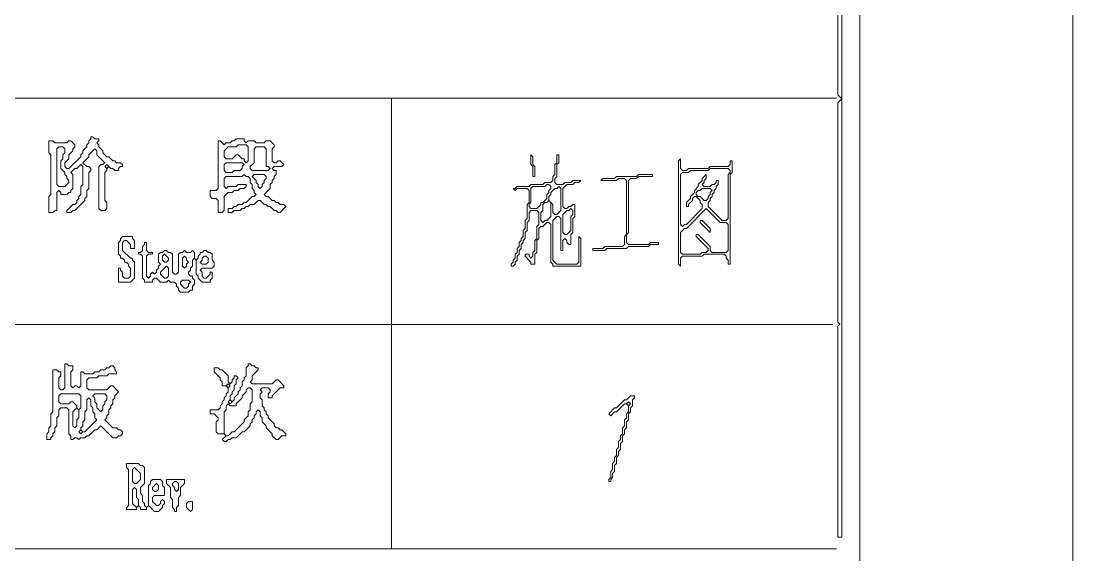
# Model space of a CAD drawing. Header units: millimetres. Extents: x 24 to 865, y 18 to 612.
# Drawn here: x 819.03 to 865.28, y 127.88 to 151.34 of the extents above; entities that cross this region are included whole.
import ezdxf

# ---------------------------------------------------------------- set-up
doc = ezdxf.new("R2010")
doc.units = ezdxf.units.MM
for name, color, linetype, lineweight in [('TRACE_CURVE', 6, 'Continuous', 0), ('TRACE_STRAIGHT', 5, 'Continuous', 0), ('TRACE_TEXT_SYMBOL', 6, 'Continuous', 0)]:
    doc.layers.add(name, color=color, linetype=linetype, lineweight=lineweight)

msp = doc.modelspace()

# ---------------------------------------------------------------- linework, layer by layer
at = {"layer": 'TRACE_CURVE', "color": 6}
msp.add_lwpolyline([(854.939, 174.631), (854.939, 148.095), (855.115, 147.92), (854.939, 147.745), (854.939, 138.111), (855.027, 138.023), (854.939, 137.936), (854.939, 128.653), (855.115, 128.653), (855.115, 174.631)], close=True, dxfattribs=at)
at = {"layer": 'TRACE_STRAIGHT', "color": 5}
for p, q in [((865.28, 611.852), (865.28, 18.127)), ((855.903, 601.456), (855.903, 27.883)), ((775.982, 147.958), (854.887, 147.958)), ((835.322, 147.958), (835.322, 128.152)), ((775.986, 138.01), (854.728, 138.01)), ((775.982, 128.152), (854.887, 128.152))]:
    msp.add_line(p, q, dxfattribs=at)
at = {"layer": 'TRACE_TEXT_SYMBOL', "color": 6}
for points in [[(822.098, 146.256), (822.098, 146.168), (822.01, 146.081), (822.01, 145.993), (821.922, 145.905), (821.922, 145.818), (821.747, 145.643), (821.747, 145.555), (821.66, 145.468), (821.66, 145.38), (821.134, 144.855), (821.047, 144.855), (820.959, 144.942), (820.959, 145.117), (821.134, 145.292), (821.134, 145.468), (821.309, 145.643), (821.309, 145.73), (821.397, 145.818), (821.397, 145.905), (821.222, 146.081), (821.134, 146.081), (821.047, 145.993), (820.521, 145.993), (820.434, 146.081), (820.258, 146.081), (820.258, 145.555), (820.346, 145.468), (820.346, 143.716), (820.258, 143.628), (820.258, 142.928), (820.434, 142.928), (820.521, 143.015), (820.609, 143.015), (820.609, 143.804), (820.696, 143.891), (820.784, 143.804), (820.784, 143.716), (821.047, 143.716), (821.134, 143.804), (821.222, 143.804), (821.222, 143.891), (821.309, 143.979), (821.309, 144.592), (821.222, 144.679), (821.397, 144.855), (821.485, 144.855), (821.66, 145.03), (821.747, 144.942), (821.747, 144.154), (821.66, 144.066), (821.66, 143.716), (821.572, 143.628), (821.572, 143.541), (821.485, 143.453), (821.485, 143.366), (821.397, 143.278), (821.309, 143.278), (821.047, 143.015), (821.047, 142.928), (821.222, 142.928), (821.309, 143.015), (821.397, 143.015), (821.835, 143.453)], [(821.835, 143.453), (821.835, 143.541), (821.922, 143.628), (821.922, 143.891), (822.01, 143.979), (822.01, 144.679), (822.098, 144.767), (822.098, 144.855), (822.01, 144.942), (821.922, 144.942), (821.747, 145.117), (822.01, 145.38), (822.01, 145.468), (822.273, 145.73), (822.36, 145.643), (822.36, 145.468), (822.711, 145.117), (822.623, 145.03), (822.535, 145.03), (822.448, 144.942), (822.448, 143.103), (822.535, 143.015), (822.711, 143.015), (822.798, 143.103), (822.798, 143.366), (822.711, 143.453), (822.711, 144.679), (822.798, 144.767), (822.798, 144.855), (822.886, 144.942), (822.973, 144.855), (823.061, 144.855), (823.149, 144.767), (823.324, 144.767), (823.324, 144.855), (823.411, 144.942), (823.499, 144.942), (823.499, 145.03), (823.411, 145.117), (823.236, 145.117), (823.149, 145.205), (823.061, 145.205), (822.886, 145.38), (822.798, 145.38), (822.623, 145.555), (822.623, 145.643), (822.448, 145.818), (822.448, 145.905), (822.36, 145.993), (822.448, 146.081), (822.448, 146.168), (822.273, 146.168), (822.185, 146.256), (822.098, 146.256)], [(828.491, 146.168), (828.403, 146.081), (828.316, 146.081), (828.228, 145.993), (828.053, 145.993), (827.965, 145.905), (827.79, 146.081), (827.703, 146.081), (827.703, 143.979), (827.615, 143.891), (827.352, 143.891), (827.352, 143.628), (827.44, 143.541), (827.615, 143.541), (827.703, 143.453), (827.703, 142.928), (827.878, 142.928), (827.965, 143.015), (827.965, 143.628), (828.14, 143.804), (828.316, 143.804), (828.403, 143.891), (828.578, 143.891), (828.666, 143.979), (828.841, 143.979), (828.929, 144.066), (828.929, 144.154), (828.578, 144.154), (828.491, 144.066), (828.14, 144.066), (828.053, 143.979), (827.965, 144.066), (827.965, 144.417), (828.053, 144.504), (828.754, 144.504), (828.841, 144.592), (828.929, 144.504), (829.016, 144.504), (829.104, 144.417), (829.104, 144.241), (829.191, 144.154), (829.191, 143.979), (829.279, 143.891), (829.279, 143.804), (829.367, 143.716), (829.279, 143.628), (829.191, 143.628), (828.929, 143.366), (828.841, 143.366), (828.754, 143.278), (828.578, 143.278), (828.491, 143.191), (828.403, 143.191), (828.316, 143.103), (828.14, 143.103), (828.14, 142.928), (828.316, 142.928), (828.403, 143.015), (828.666, 143.015), (828.754, 143.103), (828.841, 143.103), (828.929, 143.191), (829.016, 143.191), (829.104, 143.278)], [(829.104, 143.278), (829.279, 143.278), (829.454, 143.453), (829.542, 143.453), (829.717, 143.278), (829.804, 143.278), (829.892, 143.191), (829.98, 143.191), (830.155, 143.015), (830.242, 143.015), (830.33, 142.928), (830.418, 142.928), (830.68, 143.191), (830.593, 143.278), (830.418, 143.278), (830.33, 143.366), (830.242, 143.366), (830.155, 143.453), (830.067, 143.453), (829.892, 143.628), (829.804, 143.628), (829.717, 143.716), (829.98, 143.979), (829.98, 144.154), (830.067, 144.241), (830.067, 144.329), (830.155, 144.417), (830.155, 144.504), (830.242, 144.592), (830.242, 144.767), (830.155, 144.767), (830.067, 144.855), (830.155, 144.942), (830.505, 144.942), (830.593, 145.03), (830.418, 145.205), (830.33, 145.205), (830.242, 145.117), (830.155, 145.117), (830.067, 145.205), (830.067, 145.73), (830.155, 145.818), (830.155, 145.905), (829.98, 146.081), (829.804, 146.081), (829.717, 145.993), (829.367, 145.993), (829.279, 146.081), (829.016, 146.081), (828.929, 145.993), (828.841, 146.081), (828.841, 146.168), (828.491, 146.168)], [(842.591, 145.468), (842.591, 145.117), (842.503, 145.03), (842.503, 144.592), (842.416, 144.504), (842.416, 144.329), (842.328, 144.241), (842.065, 144.241), (841.978, 144.154), (841.452, 144.154), (841.365, 144.066), (840.839, 144.066), (840.752, 143.979), (840.664, 143.979), (840.752, 143.891), (840.839, 143.979), (841.277, 143.979), (841.365, 143.891), (841.365, 143.366), (841.277, 143.278), (841.277, 142.665), (841.19, 142.577), (841.19, 142.227), (841.102, 142.14), (841.102, 141.877), (841.014, 141.789), (841.014, 141.702), (840.927, 141.614), (840.927, 141.439), (840.839, 141.351), (840.839, 141.176), (840.752, 141.089), (840.752, 140.913), (840.664, 140.826), (840.664, 140.738), (840.577, 140.651), (840.577, 140.563), (840.664, 140.563), (840.752, 140.651), (840.752, 140.738), (840.839, 140.826), (840.839, 141.001), (840.927, 141.089), (840.927, 141.264), (841.014, 141.351), (841.014, 141.527), (841.102, 141.614), (841.102, 141.702), (841.19, 141.789), (841.19, 142.052), (841.277, 142.14), (841.277, 142.49), (841.365, 142.577), (841.365, 142.928), (841.452, 143.015), (841.715, 143.015), (841.803, 142.928), (841.803, 142.402), (841.715, 142.315), (841.715, 141.789), (841.628, 141.702), (841.628, 141.264), (841.54, 141.176), (841.54, 141.001)], [(842.503, 144.241), (842.503, 144.417), (842.591, 144.504), (842.591, 145.03), (842.678, 145.117), (842.678, 145.468), (842.591, 145.468)], [(841.54, 141.001), (841.452, 140.913), (841.365, 141.001), (841.365, 141.089), (841.19, 141.089), (841.19, 141.001), (841.452, 140.738), (841.452, 140.651), (841.628, 140.651), (841.628, 141.089), (841.715, 141.176), (841.715, 141.702), (841.803, 141.789), (841.803, 142.227), (841.89, 142.315), (841.978, 142.315), (842.153, 142.49), (842.241, 142.49), (842.328, 142.402), (842.328, 140.738), (842.416, 140.651), (842.416, 140.563), (843.642, 140.563), (843.642, 141.789), (843.554, 141.877), (843.554, 140.738), (843.467, 140.651), (842.591, 140.651), (842.416, 140.826), (842.416, 142.577), (842.591, 142.753), (842.678, 142.753), (842.766, 142.665), (842.766, 141.264), (842.854, 141.264), (842.854, 141.702), (842.941, 141.789), (843.029, 141.702), (843.029, 141.614), (843.116, 141.527), (843.204, 141.527), (843.204, 141.964), (843.292, 142.052), (843.292, 142.665), (843.379, 142.753), (843.379, 143.278), (843.292, 143.278), (843.204, 143.191), (843.116, 143.191), (843.029, 143.103), (842.941, 143.103), (842.854, 143.191), (842.854, 143.979), (843.029, 144.154), (843.292, 144.154), (843.379, 144.241), (843.554, 144.241), (843.642, 144.329), (843.292, 144.329), (843.204, 144.241), (842.941, 144.241), (842.854, 144.154), (842.591, 144.154), (842.503, 144.241)], [(824.462, 141.614), (824.462, 141.527), (824.375, 141.439), (824.375, 141.264), (824.287, 141.176), (824.199, 141.176), (824.199, 141.089), (824.287, 141.089), (824.375, 141.001), (824.375, 140.038), (824.462, 139.95), (824.462, 139.863), (824.812, 139.863), (824.812, 139.95), (824.9, 140.038), (824.988, 140.038), (825.163, 139.863), (825.426, 139.863), (825.513, 139.95), (825.601, 139.863), (825.776, 139.863), (825.863, 139.775), (825.863, 139.687), (825.951, 139.6), (825.951, 139.512), (826.039, 139.425), (826.389, 139.425), (826.476, 139.512), (826.564, 139.512), (826.564, 139.687), (826.652, 139.775), (826.652, 139.95), (826.564, 140.038), (826.564, 140.125), (826.476, 140.125), (826.389, 140.213), (826.389, 140.3), (826.476, 140.388), (826.476, 140.476), (826.564, 140.563), (826.564, 140.826), (826.652, 140.913), (826.739, 140.826), (826.739, 140.213), (826.827, 140.125), (826.827, 140.038), (827.002, 139.863), (827.352, 139.863), (827.352, 139.95), (827.44, 140.038), (827.44, 140.3), (827.352, 140.3), (827.352, 140.213), (827.177, 140.038), (827.09, 140.038), (827.002, 140.125), (827.002, 140.3), (826.914, 140.388), (827.002, 140.476), (827.44, 140.476), (827.527, 140.563), (827.527, 140.738), (827.44, 140.826), (827.44, 141.089)], [(827.44, 141.089), (827.352, 141.176), (827.265, 141.176), (827.177, 141.264), (827.09, 141.264), (827.002, 141.176), (826.914, 141.176), (826.914, 141.089), (826.827, 141.001), (826.827, 140.913), (826.739, 140.826), (826.652, 140.913), (826.652, 141.176), (826.564, 141.264), (826.476, 141.176), (826.301, 141.176), (826.214, 141.264), (826.126, 141.176), (826.039, 141.176), (825.951, 141.089), (825.951, 140.3), (825.863, 140.213), (825.776, 140.213), (825.688, 140.3), (825.688, 141.089), (825.601, 141.176), (825.513, 141.176), (825.426, 141.264), (825.338, 141.264), (825.25, 141.176), (825.163, 141.176), (825.075, 141.089), (825.075, 140.738), (825.163, 140.651), (825.075, 140.563), (825.075, 140.476), (824.988, 140.388), (824.988, 140.3), (824.9, 140.213), (824.812, 140.3), (824.725, 140.213), (824.725, 140.125), (824.637, 140.038), (824.55, 140.125), (824.55, 141.001), (824.637, 141.089), (824.812, 141.089), (824.812, 141.176), (824.637, 141.176), (824.55, 141.264), (824.55, 141.614), (824.462, 141.614)], [(820.959, 136.272), (820.959, 135.221), (820.871, 135.133), (820.784, 135.133), (820.696, 135.221), (820.696, 135.659), (820.784, 135.746), (820.784, 135.922), (820.696, 135.922), (820.609, 136.009), (820.434, 136.009), (820.434, 134.17), (820.346, 134.082), (820.346, 133.557), (820.258, 133.469), (820.258, 133.294), (820.171, 133.207), (820.171, 132.944), (820.346, 132.944), (820.346, 133.031), (820.434, 133.119), (820.434, 133.207), (820.521, 133.294), (820.521, 133.469), (820.609, 133.557), (820.609, 133.907), (820.696, 133.995), (820.696, 134.258), (820.784, 134.345), (821.047, 134.345), (821.134, 134.258), (821.134, 133.207), (821.222, 133.119), (821.222, 132.944), (821.309, 132.944), (821.397, 133.031), (821.485, 133.031), (821.572, 132.944), (821.66, 133.031), (821.835, 133.031), (821.922, 133.119), (822.01, 133.119), (822.273, 133.382), (822.36, 133.382), (822.535, 133.557), (823.061, 133.031), (823.236, 133.031), (823.324, 133.119), (823.411, 133.119), (823.499, 133.207), (823.499, 133.294), (823.411, 133.382), (823.324, 133.382), (823.236, 133.469), (823.061, 133.469), (822.711, 133.82), (822.798, 133.907), (822.798, 133.995), (822.886, 134.082), (822.886, 134.258), (822.973, 134.345), (822.973, 134.433), (823.061, 134.52), (823.061, 134.695)], [(823.061, 134.695), (823.149, 134.783), (823.149, 134.871), (823.324, 135.046), (823.061, 135.308), (822.973, 135.308), (822.798, 135.133), (822.01, 135.133), (821.922, 135.221), (821.922, 135.571), (822.01, 135.659), (822.36, 135.659), (822.448, 135.746), (822.798, 135.746), (822.886, 135.834), (823.236, 135.834), (823.236, 135.922), (823.149, 136.009), (823.149, 136.097), (823.061, 136.184), (822.973, 136.184), (822.886, 136.097), (822.798, 136.097), (822.711, 136.009), (822.535, 136.009), (822.448, 135.922), (822.273, 135.922), (822.185, 135.834), (821.835, 135.834), (821.747, 135.922), (821.66, 135.922), (821.66, 135.308), (821.572, 135.221), (821.485, 135.308), (821.397, 135.308), (821.309, 135.221), (821.222, 135.308), (821.222, 135.922), (821.309, 136.009), (821.309, 136.184), (821.134, 136.184), (821.047, 136.272), (820.959, 136.272)], [(829.016, 136.272), (829.016, 136.184), (828.929, 136.097), (828.929, 135.746), (828.841, 135.659), (828.841, 135.571), (828.754, 135.484), (828.754, 135.308), (828.666, 135.221), (828.666, 135.133), (828.578, 135.046), (828.578, 134.958), (828.403, 134.783), (828.403, 134.695), (828.316, 134.608), (828.228, 134.695), (828.228, 134.871), (828.316, 134.958), (828.316, 135.046), (828.403, 135.133), (828.403, 135.308), (828.491, 135.396), (828.491, 135.571), (828.578, 135.659), (828.491, 135.746), (828.403, 135.746), (828.403, 135.659), (828.316, 135.571), (828.316, 135.484), (828.228, 135.396), (828.14, 135.484), (828.14, 135.746), (827.878, 136.009), (827.79, 136.009), (827.703, 136.097), (827.527, 136.097), (827.527, 135.922), (827.79, 135.659), (827.79, 135.571), (827.878, 135.484), (827.878, 135.308), (828.053, 135.308), (828.14, 135.221), (828.14, 135.046), (828.053, 134.958), (828.053, 134.871), (827.965, 134.783), (827.965, 134.695), (827.878, 134.608), (827.878, 134.52), (827.79, 134.433), (827.79, 134.345), (827.703, 134.258), (827.352, 134.258), (827.352, 134.082), (827.527, 134.082), (827.703, 133.907), (827.703, 133.82), (827.615, 133.732), (827.615, 133.294), (827.703, 133.207), (827.965, 133.207), (828.053, 133.119), (827.878, 132.944)], [(829.191, 135.396), (829.104, 135.484), (829.191, 135.571), (829.191, 135.746), (829.454, 136.009), (829.454, 136.097), (829.367, 136.097), (829.279, 136.184), (829.191, 136.184), (829.104, 136.272), (829.016, 136.272)], [(827.878, 132.944), (827.965, 132.856), (828.053, 132.856), (828.14, 132.944), (828.228, 132.944), (828.316, 133.031), (828.491, 133.031), (828.754, 133.294), (828.841, 133.294), (829.104, 133.557), (829.104, 133.644), (829.191, 133.732), (829.191, 133.82), (829.279, 133.907), (829.279, 133.995), (829.367, 134.082), (829.367, 134.17), (829.454, 134.258), (829.542, 134.17), (829.542, 133.995), (829.629, 133.907), (829.629, 133.732), (829.804, 133.557), (829.804, 133.469), (830.067, 133.207), (830.067, 133.119), (830.242, 132.944), (830.33, 132.944), (830.505, 133.119), (830.68, 133.119), (830.68, 133.207), (830.505, 133.382), (830.418, 133.382), (830.33, 133.469), (830.242, 133.469), (830.155, 133.557), (830.155, 133.644), (829.892, 133.907), (829.892, 133.995), (829.804, 134.082), (829.804, 134.17), (829.717, 134.258), (829.717, 134.345), (829.629, 134.433), (829.629, 134.695), (829.542, 134.783), (829.542, 134.958), (829.629, 135.046), (829.542, 135.133), (829.629, 135.221), (829.892, 135.221), (829.98, 135.133), (829.98, 135.046), (829.892, 134.958), (829.892, 134.783), (830.067, 134.783), (830.067, 134.871), (830.418, 135.221), (830.593, 135.221), (830.593, 135.308), (830.33, 135.571), (830.242, 135.571), (830.067, 135.396), (829.191, 135.396)]]:
    msp.add_lwpolyline(points, dxfattribs=at)
for points in [[(820.609, 145.73), (820.696, 145.818), (820.871, 145.818), (820.959, 145.73), (820.959, 145.555), (820.871, 145.468), (820.871, 145.292), (820.784, 145.205), (820.784, 144.855), (820.959, 144.679), (820.959, 144.592), (821.047, 144.504), (821.047, 144.417), (821.134, 144.329), (821.134, 144.241), (820.959, 144.066), (820.696, 144.066), (820.609, 144.154)], [(828.491, 145.818), (828.578, 145.905), (828.929, 145.905), (829.016, 145.818), (829.016, 145.205), (828.929, 145.117), (828.841, 145.205), (828.841, 145.292), (828.754, 145.292), (828.578, 145.468), (828.491, 145.468), (828.316, 145.292), (828.053, 145.292), (827.965, 145.38), (827.965, 145.643), (828.14, 145.818)], [(829.279, 145.73), (829.367, 145.818), (829.717, 145.818), (829.804, 145.73), (829.804, 144.942), (829.892, 144.942), (829.98, 144.855), (829.892, 144.767), (829.191, 144.767), (829.104, 144.855), (829.104, 144.942), (829.279, 145.117)], [(841.452, 145.468), (841.452, 145.03), (841.54, 144.942), (841.54, 144.504), (841.628, 144.504), (841.628, 144.942), (841.54, 145.03), (841.54, 145.38)], [(848.021, 145.292), (847.933, 145.205), (847.933, 140.651), (848.021, 140.563), (848.021, 140.913), (848.108, 141.001), (848.984, 141.001), (849.072, 141.089), (849.947, 141.089), (850.035, 141.001), (850.035, 140.913), (850.123, 140.826), (850.123, 140.651), (850.21, 140.651), (850.21, 144.592), (850.298, 144.679), (850.298, 145.205), (850.21, 145.205), (850.21, 145.03), (850.123, 144.942), (849.334, 144.942), (849.247, 144.855), (848.371, 144.855), (848.283, 144.767), (848.108, 144.767), (848.021, 144.855)], [(822.711, 144.942), (822.798, 145.03), (822.886, 144.942), (822.798, 144.855)], [(827.965, 145.03), (828.053, 145.117), (828.754, 145.117), (828.841, 145.03), (828.754, 144.942), (828.754, 144.855), (828.666, 144.767), (828.403, 144.767), (828.316, 144.679), (828.053, 144.679), (827.965, 144.767)], [(849.247, 144.767), (849.334, 144.855), (850.123, 144.855), (850.21, 144.767), (850.21, 144.679), (850.123, 144.592), (850.123, 142.665), (850.035, 142.577), (849.86, 142.577), (849.247, 143.191), (849.247, 143.366), (849.334, 143.453), (849.334, 143.541), (849.422, 143.628), (849.422, 143.716), (849.51, 143.804), (849.51, 143.891), (849.597, 143.979), (849.597, 144.066), (849.685, 144.154), (849.685, 144.329), (849.597, 144.329), (849.597, 144.241), (849.51, 144.154), (849.422, 144.154), (849.334, 144.066), (849.072, 144.066), (848.984, 144.154), (849.072, 144.241), (849.072, 144.329), (849.159, 144.417), (849.159, 144.592), (848.984, 144.417), (848.984, 144.329), (848.809, 144.154), (848.809, 144.066), (848.634, 143.891), (848.634, 143.804), (848.459, 143.628), (848.459, 143.541), (848.283, 143.366), (848.283, 143.191), (848.371, 143.191), (848.371, 143.278), (848.546, 143.453), (848.546, 143.541), (848.634, 143.628), (848.721, 143.628), (848.897, 143.453), (848.897, 143.366), (848.984, 143.278), (848.984, 143.103), (848.283, 142.402), (848.196, 142.402), (848.108, 142.315), (848.021, 142.402), (848.021, 144.592), (848.108, 144.679), (848.371, 144.679), (848.459, 144.767)], [(829.191, 144.504), (829.279, 144.592), (829.717, 144.592), (829.804, 144.504), (829.804, 144.417), (829.717, 144.329), (829.717, 144.241), (829.629, 144.154), (829.629, 144.066), (829.542, 143.979), (829.454, 144.066), (829.454, 144.154), (829.367, 144.241), (829.367, 144.329)], [(846.182, 144.592), (846.094, 144.504), (845.218, 144.504), (845.131, 144.417), (844.605, 144.417), (844.518, 144.329), (845.218, 144.329), (845.306, 144.417), (845.569, 144.417), (845.656, 144.329), (845.656, 141.964), (845.569, 141.877), (845.569, 141.527), (845.481, 141.439), (844.693, 141.439), (844.605, 141.351), (844.167, 141.351), (844.167, 141.264), (844.693, 141.264), (844.78, 141.351), (845.656, 141.351), (845.744, 141.439), (846.619, 141.439), (846.707, 141.527), (847.057, 141.527), (847.057, 141.614), (846.707, 141.614), (846.619, 141.527), (845.744, 141.527), (845.656, 141.614), (845.656, 141.964), (845.744, 142.052), (845.744, 144.329), (845.831, 144.417), (846.094, 144.417), (846.182, 144.504), (846.795, 144.504), (846.795, 144.592)], [(842.065, 144.066), (842.153, 144.154), (842.241, 144.154), (842.328, 144.066), (842.328, 143.979), (842.241, 143.891), (842.241, 143.804), (842.153, 143.716), (842.153, 143.541), (841.978, 143.366), (841.89, 143.366), (841.89, 143.278), (841.715, 143.103), (841.452, 143.103), (841.365, 143.191), (841.365, 143.278), (841.452, 143.366), (841.452, 143.979), (841.54, 144.066)], [(842.591, 143.979), (842.678, 144.066), (842.766, 143.979), (842.766, 143.015), (842.591, 142.84), (842.503, 142.84), (842.416, 142.928), (842.416, 143.278), (842.241, 143.453), (842.241, 143.628), (842.328, 143.716), (842.328, 143.804), (842.503, 143.979)], [(848.897, 143.891), (848.984, 143.979), (849.334, 143.979), (849.422, 143.891), (849.334, 143.804), (849.334, 143.716), (849.247, 143.628), (849.247, 143.541), (849.159, 143.453), (849.072, 143.453), (848.897, 143.628), (848.809, 143.628), (848.721, 143.716), (848.721, 143.804), (848.809, 143.891)], [(842.153, 143.366), (842.241, 143.453), (842.328, 143.366), (842.328, 142.753), (842.153, 142.577), (842.065, 142.577), (841.978, 142.49), (841.89, 142.577), (841.89, 142.928), (841.978, 143.015), (841.978, 143.278), (842.065, 143.366)], [(843.116, 143.015), (843.204, 143.103), (843.292, 143.015), (843.292, 142.84), (843.204, 142.753), (843.204, 142.14), (843.029, 141.964), (842.941, 141.964), (842.854, 142.052), (842.854, 142.84), (843.029, 143.015)], [(849.159, 143.103), (849.772, 142.49), (850.035, 142.49), (850.123, 142.402), (850.123, 141.264), (850.035, 141.176), (849.422, 141.176), (849.334, 141.264), (849.334, 141.439), (848.809, 141.964), (848.721, 141.964), (848.721, 141.877), (849.247, 141.351), (849.247, 141.264), (849.159, 141.176), (848.984, 141.176), (848.897, 141.089), (848.108, 141.089), (848.021, 141.176), (848.021, 142.052), (848.196, 142.227), (848.283, 142.227)], [(848.897, 142.577), (848.897, 142.49), (849.334, 142.052), (849.334, 142.227), (848.984, 142.577)], [(823.499, 141.877), (823.411, 141.789), (823.411, 141.702), (823.324, 141.614), (823.324, 141.089), (823.411, 141.001), (823.411, 140.913), (823.499, 140.913), (823.586, 140.826), (823.586, 140.738), (823.674, 140.738), (823.762, 140.651), (823.762, 140.563), (823.849, 140.476), (823.849, 140.125), (823.762, 140.038), (823.586, 140.038), (823.499, 140.125), (823.499, 140.3), (823.411, 140.388), (823.411, 140.476), (823.324, 140.476), (823.324, 139.863), (823.849, 139.863), (824.024, 140.038), (824.024, 140.738), (823.937, 140.826), (823.937, 140.913), (823.849, 140.913), (823.499, 141.264), (823.499, 141.614), (823.586, 141.702), (823.674, 141.702), (823.849, 141.527), (823.849, 141.351), (824.024, 141.351), (824.024, 141.702), (823.937, 141.789), (823.937, 141.877)], [(825.25, 141.001), (825.338, 141.089), (825.513, 140.913), (825.513, 140.826), (825.426, 140.738), (825.338, 140.738), (825.25, 140.826)], [(826.126, 140.913), (826.214, 141.001), (826.301, 140.913), (826.301, 140.826), (826.389, 140.738), (826.301, 140.651), (826.301, 140.563), (826.214, 140.476), (826.126, 140.563)], [(827.002, 140.913), (827.09, 141.001), (827.177, 141.001), (827.265, 140.913), (827.265, 140.738), (827.177, 140.651), (827.002, 140.651), (826.914, 140.738), (827.002, 140.826)], [(825.426, 140.563), (825.513, 140.476), (825.513, 140.125), (825.426, 140.038), (825.338, 140.038), (825.163, 140.213), (825.163, 140.3)], [(826.039, 139.863), (826.126, 139.95), (826.389, 139.95), (826.476, 139.863), (826.389, 139.775), (826.389, 139.687), (826.301, 139.6), (826.214, 139.6), (826.039, 139.775)], [(828.929, 135.133), (829.016, 135.221), (829.104, 135.221), (829.191, 135.133), (829.191, 134.608), (829.104, 134.52), (829.104, 134.258), (829.016, 134.17), (829.016, 133.995), (828.841, 133.82), (828.841, 133.732), (828.403, 133.294), (828.316, 133.294), (828.14, 133.119), (828.053, 133.119), (827.965, 133.207), (827.965, 134.17), (828.053, 134.258), (828.053, 134.433), (828.14, 134.52), (828.228, 134.433), (828.491, 134.433), (828.491, 134.52), (828.754, 134.783), (828.754, 134.871), (828.929, 135.046)], [(828.053, 135.308), (828.14, 135.396), (828.228, 135.308), (828.14, 135.221)], [(820.696, 134.871), (820.784, 134.958), (821.572, 134.958), (821.66, 134.871), (821.66, 134.345), (821.572, 134.258), (821.485, 134.345), (821.485, 134.433), (821.309, 134.608), (821.222, 134.608), (821.134, 134.52), (820.784, 134.52), (820.696, 134.608)], [(821.922, 134.695), (822.01, 134.783), (822.098, 134.695), (822.098, 134.433), (822.185, 134.345), (822.185, 134.17), (822.273, 134.082), (822.273, 133.907), (822.36, 133.82), (821.835, 133.294), (821.747, 133.294), (821.66, 133.382), (821.66, 133.469), (821.747, 133.557), (821.747, 133.732), (821.835, 133.82), (821.835, 134.17), (821.922, 134.258)], [(822.185, 134.871), (822.273, 134.958), (822.711, 134.958), (822.798, 134.871), (822.798, 134.695), (822.711, 134.608), (822.711, 134.52), (822.623, 134.433), (822.623, 134.258), (822.535, 134.17), (822.36, 134.345), (822.36, 134.52), (822.273, 134.608), (822.273, 134.783)], [(828.14, 134.608), (828.228, 134.695), (828.316, 134.608), (828.228, 134.52)], [(845.831, 134.871), (845.656, 134.695), (845.569, 134.695), (845.218, 134.345), (845.131, 134.345), (844.868, 134.082), (844.956, 133.995), (845.131, 134.17), (845.218, 134.17), (845.569, 134.52), (845.656, 134.52), (845.744, 134.433), (845.744, 134.17), (845.656, 134.082), (845.656, 133.907), (845.569, 133.82), (845.569, 133.557), (845.481, 133.469), (845.481, 133.207), (845.393, 133.119), (845.393, 132.944), (845.306, 132.856), (845.306, 132.594), (845.218, 132.506), (845.218, 132.243), (845.131, 132.156), (845.131, 131.981), (845.043, 131.893), (845.043, 131.63), (844.956, 131.543), (844.956, 131.28), (844.868, 131.192), (844.868, 131.105), (844.956, 131.105), (844.956, 131.192), (845.043, 131.28), (845.043, 131.455), (845.131, 131.543), (845.131, 131.805), (845.218, 131.893), (845.218, 132.156), (845.306, 132.243), (845.306, 132.418), (845.393, 132.506), (845.393, 132.769), (845.481, 132.856), (845.481, 133.119), (845.569, 133.207), (845.569, 133.382), (845.656, 133.469), (845.656, 133.732), (845.744, 133.82), (845.744, 134.082), (845.831, 134.17), (845.831, 134.345), (845.919, 134.433), (845.919, 134.695), (846.006, 134.783), (846.006, 134.871)], [(845.656, 134.52), (845.744, 134.608), (845.831, 134.52), (845.744, 134.433)], [(821.485, 134.345), (821.572, 134.258), (821.572, 133.907), (821.485, 133.82), (821.485, 133.557), (821.397, 133.469), (821.309, 133.557), (821.309, 134.17)], [(821.572, 133.294), (821.66, 133.382), (821.747, 133.294), (821.66, 133.207)], [(823.674, 131.893), (823.674, 131.718), (823.762, 131.63), (823.762, 130.054), (823.674, 129.966), (823.674, 129.879), (824.112, 129.879), (824.112, 129.966), (824.199, 130.054), (824.287, 129.966), (824.287, 129.879), (824.55, 129.879), (824.55, 129.966), (824.637, 130.054), (824.9, 129.791), (825.075, 129.791), (825.25, 129.966), (825.25, 130.054), (825.338, 130.141), (825.338, 130.229), (825.25, 130.317), (825.163, 130.229), (825.163, 130.141), (825.075, 130.054), (824.988, 130.054), (824.812, 130.229), (824.812, 130.404), (824.9, 130.492), (825.338, 130.492), (825.338, 130.842), (825.25, 130.93), (825.25, 131.105), (825.163, 131.192), (824.812, 131.192), (824.725, 131.105), (824.725, 131.017), (824.637, 130.93), (824.637, 130.054), (824.55, 129.966), (824.462, 130.054), (824.462, 130.141), (824.375, 130.229), (824.375, 130.492), (824.287, 130.579), (824.287, 130.842), (824.462, 131.017), (824.462, 131.718), (824.375, 131.805), (824.287, 131.805), (824.199, 131.893)], [(823.937, 131.63), (824.024, 131.718), (824.287, 131.455), (824.287, 131.192), (824.112, 131.017), (824.024, 131.017), (823.937, 131.105)], [(824.988, 131.017), (825.075, 130.93), (825.075, 130.754), (824.988, 130.667), (824.9, 130.667), (824.812, 130.754), (824.812, 130.842)], [(825.426, 131.192), (825.426, 131.017), (825.601, 130.842), (825.601, 130.404), (825.688, 130.317), (825.688, 129.966), (825.776, 129.879), (825.776, 129.791), (825.863, 129.791), (825.863, 129.966), (825.951, 130.054), (825.951, 130.404), (826.039, 130.492), (826.039, 130.842), (826.214, 131.017), (826.214, 131.192)], [(825.688, 131.017), (825.776, 131.105), (825.863, 131.105), (825.951, 131.017), (825.951, 130.754), (825.863, 130.667), (825.776, 130.754), (825.776, 130.842), (825.688, 130.93)], [(823.937, 130.754), (824.024, 130.842), (824.112, 130.754), (824.112, 130.404), (824.199, 130.317), (824.199, 130.054), (824.112, 129.966), (823.937, 130.141)], [(826.389, 130.229), (826.301, 130.141), (826.301, 129.966), (826.476, 129.791), (826.564, 129.879), (826.564, 130.229)]]:
    msp.add_lwpolyline(points, close=True, dxfattribs=at)

doc.saveas('drawing.dxf')
